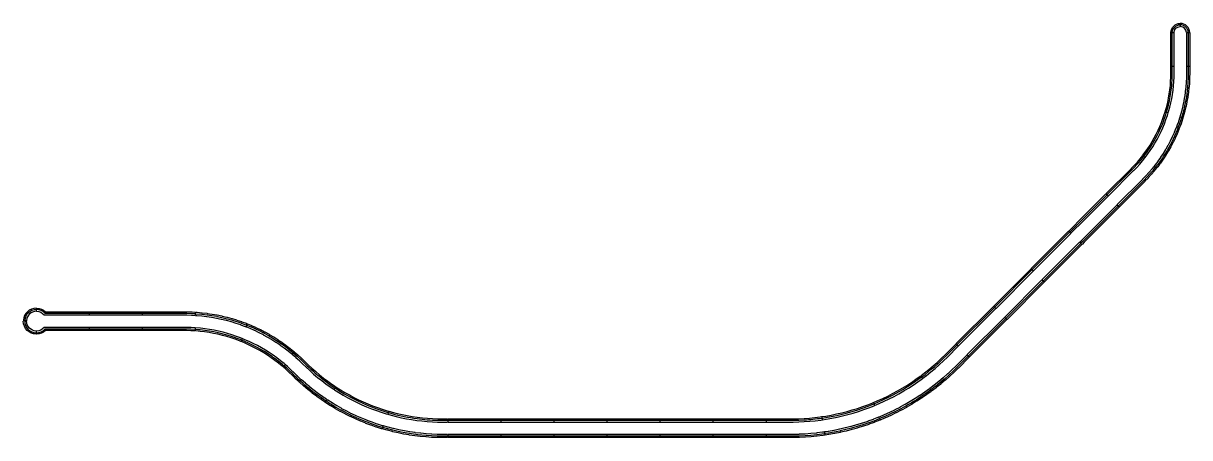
# Model space of a CAD drawing. Extents: x -0.4 to 32.6, y -3.3 to 8.4.
import ezdxf

# ---------------------------------------------------------------- set-up
doc = ezdxf.new("R2010")
doc.units = 0
doc.layers.get('0').update_dxf_attribs({"color": 1})

# ---------------------------------------------------------------- blocks, each defined once
blk = doc.blocks.new('切割線-FINAL')
at = {"color": 1}
for p, q in [((32.366, 8.416), (32.366, 8.326)), ((30.272, 3.605), (30.983, 4.315)), ((30.301, 3.576), (31.016, 4.292)), ((30.336, 3.541), (31.047, 4.252)), ((29.639, 2.971), (30.265, 3.598)), ((29.645, 2.921), (30.294, 3.569)), ((29.645, 2.85), (30.329, 3.534)), ((29.314, 2.59), (29.645, 2.921)), ((29.639, 2.348), (29.523, 2.233)), ((29.516, 2.226), (28.463, 1.172)), ((29.551, 2.191), (28.497, 1.137)), ((29.58, 2.162), (28.526, 1.108)), ((29.613, 2.252), (29.558, 2.198)), ((29.645, 2.227), (29.587, 2.169)), ((29.645, 2.284), (29.622, 2.261)), ((28.455, 1.165), (27.402, 0.111)), ((28.49, 1.13), (27.436, 0.077)), ((28.519, 1.101), (27.466, 0.048)), ((-0.358, 0.016), (-0.267, 0.015)), ((27.395, 0.104), (26.341, -0.949)), ((27.429, 0.07), (26.375, -0.983)), ((27.458, 0.041), (26.405, -1.013)), ((26.334, -0.956), (26.025, -1.265)), ((26.368, -0.991), (25.939, -1.419)), ((26.398, -1.02), (26.089, -1.329)), ((14.639, -2.765), (14.644, -2.765)), ((14.639, -2.855), (14.644, -2.855)), ((14.654, -2.765), (16.144, -2.765)), ((14.654, -2.804), (16.144, -2.804)), ((14.654, -2.855), (16.144, -2.855)), ((16.154, -2.765), (17.644, -2.765)), ((16.154, -2.804), (17.644, -2.804)), ((16.154, -2.855), (17.644, -2.855)), ((17.654, -2.765), (19.144, -2.765)), ((17.654, -2.804), (19.144, -2.805)), ((17.654, -2.855), (19.144, -2.855)), ((19.154, -2.765), (20.644, -2.765)), ((19.154, -2.805), (20.644, -2.805)), ((19.154, -2.855), (20.644, -2.855)), ((20.654, -2.765), (21.34, -2.765)), ((20.654, -2.805), (21.417, -2.805)), ((20.654, -2.855), (21.34, -2.855)), ((11.644, -3.254), (11.346, -3.254)), ((11.644, -3.206), (11.507, -3.206)), ((11.644, -3.296), (11.508, -3.296)), ((13.144, -3.206), (11.654, -3.206)), ((13.144, -3.254), (11.654, -3.254)), ((13.144, -3.296), (11.654, -3.296)), ((14.639, -3.206), (13.154, -3.206)), ((14.644, -3.254), (13.154, -3.254)), ((14.639, -3.296), (13.154, -3.296))]:
    blk.add_line(p, q, dxfattribs=at)
at = {"color": 1, "linetype": 'Continuous'}
for p, q in [((32.191, 8.151), (32.101, 8.151)), ((32.632, 8.151), (32.542, 8.151)), ((32.101, 7.203), (32.191, 7.203)), ((32.542, 7.203), (32.632, 7.203)), ((31.941, 5.921), (32.026, 5.89)), ((32.356, 5.771), (32.441, 5.741)), ((31.307, 4.684), (31.371, 4.62)), ((31.621, 4.371), (31.685, 4.307)), ((30.269, 3.601), (30.332, 3.538)), ((30.58, 3.29), (30.644, 3.226)), ((29.208, 2.541), (29.272, 2.477)), ((29.309, 2.585), (29.304, 2.58)), ((29.314, 2.59), (29.309, 2.585)), ((29.52, 2.229), (29.583, 2.165)), ((29.617, 2.257), (29.613, 2.252)), ((29.622, 2.261), (29.617, 2.257)), ((28.147, 1.48), (28.211, 1.416)), ((28.459, 1.168), (28.523, 1.105)), ((0.012, 0.276), (0.012, 0.366)), ((27.087, 0.419), (27.15, 0.356)), ((1.512, 0.172), (1.512, 0.262)), ((3.012, 0.172), (3.012, 0.262)), ((4.512, 0.161), (4.512, 0.251)), ((27.398, 0.108), (27.462, 0.044)), ((0.012, -0.372), (0.012, -0.282)), ((1.512, -0.268), (1.512, -0.178)), ((3.012, -0.268), (3.012, -0.178)), ((4.512, -0.28), (4.512, -0.19)), ((5.976, -0.077), (5.946, -0.162)), ((5.83, -0.493), (5.8, -0.578)), ((26.026, -0.641), (26.09, -0.705)), ((7.29, -0.856), (7.24, -0.931)), ((26.338, -0.953), (26.401, -1.017)), ((7.044, -1.225), (6.994, -1.301)), ((25.029, -1.545), (25.079, -1.62)), ((8.479, -1.857), (8.426, -1.93)), ((25.276, -1.91), (25.326, -1.985)), ((8.22, -2.214), (8.168, -2.287)), ((23.685, -2.303), (23.717, -2.388)), ((9.983, -2.55), (9.951, -2.634)), ((9.824, -2.963), (9.792, -3.047)), ((11.649, -2.765), (11.649, -2.855)), ((13.149, -2.765), (13.149, -2.855)), ((14.649, -2.765), (14.649, -2.855)), ((16.149, -2.765), (16.149, -2.855)), ((17.649, -2.765), (17.649, -2.855)), ((19.149, -2.765), (19.149, -2.855)), ((20.649, -2.765), (20.649, -2.855)), ((22.225, -2.701), (22.24, -2.79)), ((23.841, -2.716), (23.873, -2.8)), ((11.649, -3.206), (11.649, -3.296)), ((13.149, -3.206), (13.149, -3.296)), ((14.649, -3.206), (14.649, -3.296)), ((16.149, -3.206), (16.149, -3.296)), ((17.649, -3.206), (17.649, -3.296)), ((19.149, -3.206), (19.149, -3.296)), ((20.649, -3.206), (20.649, -3.296)), ((22.301, -3.135), (22.317, -3.224))]:
    blk.add_line(p, q, dxfattribs=at)
at = {"color": 1}
for points in [[(32.101, 8.156, -0.404982), (32.363, 8.416)], [(32.141, 8.156, -0.403382), (32.363, 8.376)], [(32.191, 8.156, -0.400975), (32.364, 8.326)], [(32.101, 7.208), (32.101, 8.014, -0.003548), (32.101, 8.017), (32.101, 8.146)], [(32.191, 7.208), (32.191, 8.014, -0.004004), (32.191, 8.016), (32.191, 8.146)], [(32.542, 8.146), (32.542, 8.016, -0.004008), (32.542, 8.014), (32.542, 7.208)], [(32.632, 8.146), (32.632, 8.017, -0.003541), (32.632, 8.014), (32.632, 7.208)], [(31.98, 5.912, 0.032958), (32.094, 6.414), (32.125, 6.654), (32.14, 6.895), (32.14, 7.198)], [(32.542, 7.198), (32.542, 7.015, -0.005003), (32.542, 7.012), (32.54, 6.885, -0.009267), (32.54, 6.879), (32.534, 6.752, -0.008432), (32.534, 6.746), (32.524, 6.618, -0.009683), (32.523, 6.612), (32.509, 6.486, -0.008129), (32.508, 6.48), (32.491, 6.354, -0.009735), (32.49, 6.348), (32.467, 6.222, -0.008905), (32.466, 6.216), (32.44, 6.091, -0.008396), (32.439, 6.086), (32.41, 5.962, -0.009646), (32.408, 5.956), (32.374, 5.832, -0.008754), (32.373, 5.827), (32.357, 5.776)], [(32.59, 7.198), (32.59, 6.876), (32.574, 6.615, -0.009467), (32.573, 6.607), (32.539, 6.339), (32.49, 6.081, -0.008369), (32.488, 6.074), (32.456, 5.943, -0.010737), (32.404, 5.759, -0.010737)], [(32.632, 7.198), (32.632, 7.016, -0.004575), (32.632, 7.012), (32.63, 6.884, -0.009608), (32.63, 6.874), (32.624, 6.747, -0.007935), (32.623, 6.739), (32.613, 6.612, -0.009642), (32.612, 6.602), (32.598, 6.475, -0.007926), (32.597, 6.467), (32.58, 6.342, -0.009613), (32.578, 6.332), (32.556, 6.206, -0.008946), (32.554, 6.197), (32.529, 6.074, -0.008575), (32.527, 6.065), (32.497, 5.941, -0.008915), (32.495, 5.932), (32.461, 5.809, -0.008291), (32.459, 5.8), (32.442, 5.746)], [(31.339, 4.66, 0.038988), (31.666, 5.16, 0.05162), (31.977, 5.903)], [(32.354, 5.767), (32.335, 5.705, -0.008526), (32.334, 5.699), (32.293, 5.579, -0.00956), (32.29, 5.573), (32.246, 5.454, -0.009037), (32.243, 5.449), (32.195, 5.33, -0.009054), (32.192, 5.325), (32.14, 5.209, -0.008381), (32.138, 5.204), (32.082, 5.089, -0.009482), (32.079, 5.083), (32.019, 4.97, -0.008388), (32.016, 4.965), (31.953, 4.855, -0.008742), (31.95, 4.85), (31.884, 4.741, -0.009957), (31.88, 4.735), (31.811, 4.63, -0.009155), (31.808, 4.625), (31.734, 4.52, -0.009152), (31.731, 4.515), (31.654, 4.413, -0.008934), (31.651, 4.408), (31.624, 4.375)], [(32.401, 5.75, -0.041918), (32.123, 5.06), (31.993, 4.823), (31.927, 4.715, -0.026411), (31.66, 4.339, -0.026411)], [(32.439, 5.736), (32.421, 5.678, -0.008571), (32.419, 5.67), (32.378, 5.551, -0.009264), (32.375, 5.542), (32.33, 5.422, -0.008818), (32.326, 5.413), (32.278, 5.297, -0.009381), (32.274, 5.288), (32.222, 5.171, -0.008665), (32.218, 5.163), (32.163, 5.05, -0.009345), (32.158, 5.041), (32.099, 4.929, -0.008253), (32.095, 4.921), (32.031, 4.81, -0.008784), (32.027, 4.802), (31.961, 4.695, -0.00921), (31.956, 4.686), (31.886, 4.58), (31.885, 4.579, -0.006946), (31.881, 4.573), (31.808, 4.468, -0.009193), (31.802, 4.46), (31.727, 4.359, -0.009045), (31.721, 4.352), (31.688, 4.31)], [(31.016, 4.292), (31.182, 4.469), (31.26, 4.56, 0.007599), (31.333, 4.652, 0.007599)], [(31.618, 4.367), (31.571, 4.309, -0.008639), (31.568, 4.304), (31.485, 4.207, -0.009533), (31.481, 4.202), (31.395, 4.108, -0.008707), (31.391, 4.104), (31.302, 4.012, -0.005398), (31.3, 4.009), (31.295, 4.004), (30.584, 3.293)], [(31.653, 4.331, -0.01208), (31.518, 4.169), (31.339, 3.977, -0.005272), (31.336, 3.974), (30.619, 3.258)], [(31.682, 4.303), (31.641, 4.252, -0.008331), (31.636, 4.245), (31.554, 4.149, -0.009349), (31.547, 4.142), (31.461, 4.047, -0.008578), (31.455, 4.041), (31.367, 3.95, -0.005479), (31.364, 3.946), (31.358, 3.94), (31.358, 3.94), (30.647, 3.23)], [(0.017, 0.366, -0.191348), (0.269, 0.262), (1.507, 0.262)], [(0.017, 0.276, -0.222276), (0.229, 0.172), (1.507, 0.172)], [(3.017, 0.262), (4.197, 0.262, -0.003577), (4.2, 0.262), (4.26, 0.262, -0.006166), (4.266, 0.262), (4.401, 0.258, -0.008886), (4.41, 0.257), (4.417, 0.257), (4.418, 0.257), (4.507, 0.252)], [(3.017, 0.172), (4.197, 0.172, -0.004144), (4.199, 0.172), (4.26, 0.172, -0.006564), (4.264, 0.172), (4.398, 0.168, -0.009219), (4.404, 0.168), (4.412, 0.167), (4.413, 0.167), (4.507, 0.161)], [(4.517, 0.251), (4.553, 0.249, -0.007826), (4.561, 0.248), (4.695, 0.236, -0.008703), (4.704, 0.235), (4.838, 0.22, -0.0081), (4.846, 0.218), (4.979, 0.198, -0.007951), (4.987, 0.197), (5.12, 0.173, -0.008464), (5.129, 0.172), (5.26, 0.144, -0.008765), (5.269, 0.142), (5.4, 0.11, -0.00833), (5.409, 0.108), (5.537, 0.073, -0.009163), (5.546, 0.07), (5.675, 0.031, -0.008393), (5.684, 0.028), (5.81, -0.015, -0.008108), (5.818, -0.018), (5.944, -0.064, -0.008737), (5.953, -0.068), (5.971, -0.075)], [(4.517, 0.209), (4.692, 0.197, -0.008508), (4.699, 0.196), (4.84, 0.179), (5.113, 0.134, -0.00832), (5.12, 0.133), (5.259, 0.103), (5.534, 0.032), (5.797, -0.053, -0.008156), (5.804, -0.055), (5.938, -0.105, -0.001146), (5.958, -0.113)], [(4.517, 0.161), (4.548, 0.159, -0.008392), (4.553, 0.159), (4.687, 0.147, -0.00818), (4.693, 0.146), (4.827, 0.13, -0.008576), (4.833, 0.129), (4.966, 0.109, -0.008449), (4.971, 0.109), (5.104, 0.085, -0.008688), (5.11, 0.084), (5.242, 0.056, -0.008194), (5.247, 0.055), (5.379, 0.023, -0.007798), (5.384, 0.021), (5.514, -0.014, -0.008743), (5.52, -0.016), (5.649, -0.055, -0.008571), (5.654, -0.057), (5.781, -0.1, -0.008351), (5.787, -0.102), (5.914, -0.149, -0.009051), (5.919, -0.151), (5.941, -0.16)], [(0.007, -0.372, -0.410259), (-0.358, -0.003)], [(0.007, -0.282, -0.408987), (-0.268, -0.003)], [(1.507, -0.178), (0.229, -0.178, -0.222281), (0.017, -0.282)], [(1.507, -0.268), (0.269, -0.268, -0.191343), (0.017, -0.372)], [(5.809, -0.539), (5.771, -0.523), (5.528, -0.437), (5.405, -0.4), (5.155, -0.335), (5.031, -0.309, 0.029695), (4.52, -0.241), (4.517, -0.24)], [(5.951, -0.164), (6.044, -0.202, -0.00856), (6.049, -0.204), (6.173, -0.259, -0.0091), (6.178, -0.261), (6.299, -0.319, -0.009283), (6.305, -0.321), (6.425, -0.383, -0.008235), (6.43, -0.386), (6.548, -0.451, -0.008469), (6.553, -0.454), (6.669, -0.522, -0.008371), (6.674, -0.525), (6.788, -0.597, -0.00804), (6.792, -0.6), (6.904, -0.676, -0.008964), (6.909, -0.679), (7.018, -0.757, -0.008783), (7.023, -0.761), (7.131, -0.843, -0.008188), (7.135, -0.846), (7.236, -0.928)], [(5.967, -0.116, -0.027963), (6.453, -0.342), (6.578, -0.41), (6.701, -0.483), (6.938, -0.638), (7.054, -0.721), (7.263, -0.886)], [(5.98, -0.079), (6.078, -0.119, -0.007983), (6.086, -0.122), (6.209, -0.176, -0.008545), (6.217, -0.18), (6.338, -0.238, -0.008261), (6.346, -0.241), (6.466, -0.303, -0.007988), (6.473, -0.307), (6.591, -0.372, -0.008526), (6.598, -0.376), (6.715, -0.445, -0.009077), (6.723, -0.45), (6.836, -0.522, -0.0075), (6.843, -0.526), (6.954, -0.6, -0.008896), (6.961, -0.606), (7.071, -0.685, -0.008036), (7.078, -0.69), (7.185, -0.771, -0.007931), (7.191, -0.776), (7.286, -0.853)], [(7.012, -1.264, 0.024212), (6.678, -1.006), (6.462, -0.865), (6.238, -0.738), (6.008, -0.624), (5.818, -0.543)], [(7.243, -0.934, -0.001427), (7.244, -0.935), (7.346, -1.023, -0.008745), (7.35, -1.027), (7.45, -1.118, -0.008555), (7.454, -1.122), (7.551, -1.216), (7.552, -1.216), (7.635, -1.298), (7.743, -1.399), (7.853, -1.497), (7.966, -1.592), (8.082, -1.684), (8.199, -1.772), (8.319, -1.858), (8.422, -1.927)], [(7.271, -0.893), (7.277, -0.897), (7.385, -0.99), (7.489, -1.086), (7.67, -1.262, 0.02644), (8.113, -1.644), (8.348, -1.817), (8.452, -1.885)], [(7.293, -0.859), (7.296, -0.861, -0.008715), (7.303, -0.867), (7.405, -0.955, -0.008442), (7.412, -0.961), (7.51, -1.051, -0.008566), (7.517, -1.057), (7.614, -1.151), (7.615, -1.153), (7.697, -1.233), (7.804, -1.333), (7.912, -1.429), (8.023, -1.522), (8.137, -1.612), (8.253, -1.7), (8.371, -1.784), (8.474, -1.854)], [(25.055, -1.575, 0.036803), (25.743, -0.981), (26.051, -0.673)], [(8.163, -2.284), (8.072, -2.222, -0.007825), (8.065, -2.218), (7.942, -2.129, -0.006772), (7.936, -2.125), (7.815, -2.034, -0.007946), (7.808, -2.029), (7.691, -1.935, -0.007155), (7.685, -1.931), (7.568, -1.833, -0.007284), (7.563, -1.828), (7.449, -1.727, -0.00778), (7.443, -1.722), (7.333, -1.619, -0.00652), (7.328, -1.614), (7.244, -1.532), (7.15, -1.44), (7.056, -1.354), (6.998, -1.304)], [(8.187, -2.252, -0.011607), (7.96, -2.093), (7.833, -1.998), (7.715, -1.904, -0.025104), (7.272, -1.503, 0.019623), (7.02, -1.27, 0.019623)], [(8.216, -2.211), (8.121, -2.147, -0.008362), (8.117, -2.144), (7.994, -2.057, -0.00771), (7.99, -2.054), (7.869, -1.962, -0.008476), (7.864, -1.959), (7.747, -1.865, -0.008123), (7.743, -1.862), (7.626, -1.764, -0.00825), (7.622, -1.76), (7.509, -1.66, -0.007572), (7.505, -1.657), (7.394, -1.553, -0.007088), (7.391, -1.55), (7.307, -1.467), (7.212, -1.375), (7.116, -1.287), (7.048, -1.229)], [(26.025, -1.265, -0.004351), (26.024, -1.267), (25.909, -1.379, -0.007923), (25.905, -1.383), (25.787, -1.492, -0.007554), (25.784, -1.495), (25.663, -1.601, -0.006821), (25.66, -1.604), (25.537, -1.707, -0.006922), (25.534, -1.71), (25.408, -1.811, -0.007531), (25.404, -1.814), (25.28, -1.907)], [(23.704, -2.337), (23.83, -2.286), (24.111, -2.155), (24.249, -2.084), (24.52, -1.932), (24.783, -1.767), (25.037, -1.589, 0.000526), (25.047, -1.581)], [(25.939, -1.419), (25.696, -1.639, -0.007345), (25.692, -1.643), (25.439, -1.85, -0.007735), (25.434, -1.854), (25.307, -1.947)], [(26.089, -1.329, -0.004037), (26.087, -1.331), (25.972, -1.444, -0.007193), (25.966, -1.449), (25.849, -1.557, -0.007419), (25.844, -1.562), (25.723, -1.669, -0.00742), (25.717, -1.674), (25.596, -1.776, -0.00736), (25.59, -1.781), (25.464, -1.881, -0.007679), (25.458, -1.886), (25.331, -1.982, -0.0008), (25.33, -1.982, -0.0008)], [(25.272, -1.913), (25.143, -2.006, -0.007504), (25.139, -2.009), (25.006, -2.1, -0.007897), (25.001, -2.103), (24.867, -2.19, -0.006785), (24.863, -2.192), (24.726, -2.276, -0.007515), (24.722, -2.278), (24.583, -2.358, -0.007503), (24.579, -2.361), (24.438, -2.437, -0.007798), (24.434, -2.44), (24.291, -2.513, -0.00722), (24.287, -2.515), (24.142, -2.584, -0.0069), (24.138, -2.586), (23.992, -2.653, -0.008035), (23.987, -2.655), (23.846, -2.714)], [(25.299, -1.953), (25.166, -2.051), (25.029, -2.145), (24.894, -2.232, -0.025447), (24.308, -2.56), (24.012, -2.698, -0.007641), (24.006, -2.701), (23.863, -2.759)], [(9.787, -3.046), (9.785, -3.045, -0.008083), (9.777, -3.043), (9.633, -2.998, -0.007602), (9.626, -2.995), (9.482, -2.946, -0.00753), (9.475, -2.943), (9.334, -2.891, -0.007069), (9.327, -2.888), (9.186, -2.832, -0.007593), (9.179, -2.829), (9.04, -2.768, -0.007329), (9.033, -2.765), (8.896, -2.702, -0.007775), (8.889, -2.698), (8.753, -2.631, -0.007519), (8.747, -2.627), (8.612, -2.556, -0.006734), (8.606, -2.553), (8.474, -2.478, -0.00786), (8.467, -2.474), (8.338, -2.397, -0.007806), (8.331, -2.393), (8.203, -2.311, -0.007585), (8.197, -2.306), (8.172, -2.29)], [(9.801, -3.008), (9.79, -3.005), (9.639, -2.957), (9.489, -2.906), (9.195, -2.792), (8.913, -2.665, -0.007544), (8.907, -2.663), (8.631, -2.521, -0.006724), (8.626, -2.518), (8.494, -2.443, -0.014764), (8.195, -2.258, -0.014764)], [(9.819, -2.961), (9.81, -2.958, -0.00789), (9.805, -2.957), (9.66, -2.912, -0.008013), (9.655, -2.91), (9.512, -2.861, -0.008194), (9.506, -2.859), (9.366, -2.807, -0.008007), (9.361, -2.805), (9.219, -2.748, -0.008226), (9.214, -2.746), (9.076, -2.686, -0.007202), (9.071, -2.684), (8.934, -2.62, -0.007943), (8.929, -2.618), (8.793, -2.55, -0.007708), (8.789, -2.548), (8.655, -2.477, -0.007794), (8.651, -2.474), (8.518, -2.4, -0.008289), (8.513, -2.397), (8.384, -2.319, -0.007931), (8.379, -2.316), (8.252, -2.235, -0.008022), (8.248, -2.232), (8.225, -2.217)], [(25.322, -1.988), (25.195, -2.08, -0.007122), (25.189, -2.084), (25.057, -2.174, -0.007709), (25.051, -2.178), (24.916, -2.265, -0.007384), (24.909, -2.269), (24.773, -2.352, -0.006934), (24.767, -2.356), (24.629, -2.436, -0.007295), (24.622, -2.44), (24.481, -2.517, -0.006966), (24.475, -2.52), (24.332, -2.593, -0.007074), (24.325, -2.596), (24.181, -2.666, -0.006585), (24.175, -2.668), (24.029, -2.735, -0.007893), (24.021, -2.738), (23.878, -2.798)], [(9.974, -2.589), (10.062, -2.614, 0.033485), (10.778, -2.757, 0.026277), (11.361, -2.804), (11.644, -2.804)], [(22.237, -2.741, 0.016806), (22.65, -2.666), (22.951, -2.593), (23.249, -2.506), (23.542, -2.403), (23.694, -2.341)], [(11.507, -3.206, -0.004526), (11.504, -3.206), (11.354, -3.204, -0.008351), (11.348, -3.204), (11.196, -3.198, -0.007955), (11.191, -3.198), (11.04, -3.187, -0.007449), (11.035, -3.187), (10.884, -3.173, -0.007898), (10.879, -3.173), (10.728, -3.155, -0.007564), (10.724, -3.154), (10.573, -3.132, -0.008179), (10.568, -3.131), (10.419, -3.106, -0.007972), (10.414, -3.105), (10.265, -3.075, -0.007623), (10.26, -3.074), (10.112, -3.04, -0.008273), (10.107, -3.039), (9.961, -3.001, -0.007264), (9.956, -3), (9.829, -2.964)], [(21.417, -2.805), (21.573, -2.801), (21.727, -2.793, 0.020137), (22.227, -2.742, 0.020137)], [(23.837, -2.718, -0.003342), (23.835, -2.719), (23.686, -2.777, -0.007656), (23.681, -2.779), (23.531, -2.833, -0.007568), (23.526, -2.835), (23.374, -2.886, -0.007512), (23.369, -2.888), (23.215, -2.935, -0.006893), (23.211, -2.936), (23.057, -2.98, -0.007871), (23.052, -2.981), (22.896, -3.021, -0.007023), (22.892, -3.022), (22.737, -3.057, -0.008209), (22.731, -3.058), (22.573, -3.09, -0.007904), (22.568, -3.091), (22.412, -3.119, -0.008105), (22.406, -3.12), (22.306, -3.135)], [(23.854, -2.763), (23.698, -2.826), (23.389, -2.934, -0.007307), (23.384, -2.936), (23.064, -3.03), (22.747, -3.106, -0.00711), (22.741, -3.108), (22.42, -3.168, -0.007429), (22.413, -3.169), (22.315, -3.183)], [(23.868, -2.802, -0.000139), (23.868, -2.802), (23.719, -2.861, -0.007862), (23.712, -2.863), (23.561, -2.918, -0.006812), (23.554, -2.921), (23.402, -2.972, -0.00725), (23.395, -2.974), (23.243, -3.021, -0.006764), (23.236, -3.023), (23.081, -3.066, -0.00788), (23.074, -3.069), (22.92, -3.108, -0.007449), (22.912, -3.109), (22.756, -3.145, -0.007247), (22.749, -3.147), (22.591, -3.178, -0.006778), (22.585, -3.18), (22.426, -3.208, -0.00762), (22.419, -3.209), (22.322, -3.223)], [(11.508, -3.296, -0.004176), (11.504, -3.296), (11.352, -3.294, -0.007932), (11.344, -3.294), (11.193, -3.288, -0.007643), (11.185, -3.287), (11.033, -3.277, -0.007322), (11.026, -3.277), (10.875, -3.263, -0.007661), (10.868, -3.262), (10.718, -3.244, -0.007463), (10.711, -3.243), (10.56, -3.221, -0.007548), (10.553, -3.22), (10.404, -3.194, -0.007687), (10.396, -3.193), (10.247, -3.163, -0.007201), (10.24, -3.161), (10.092, -3.128, -0.007707), (10.085, -3.126), (9.939, -3.088, -0.007408), (9.931, -3.087), (9.796, -3.048)], [(11.346, -3.254), (11.188, -3.248), (11.036, -3.237, -0.039825), (10.095, -3.087), (9.811, -3.01)], [(22.296, -3.136), (22.247, -3.144, -0.007225), (22.243, -3.144), (22.084, -3.164, -0.00737), (22.079, -3.165), (21.92, -3.181, -0.007298), (21.915, -3.181), (21.754, -3.193, -0.007239), (21.75, -3.193), (21.59, -3.201, -0.007368), (21.585, -3.202), (21.425, -3.205, -0.00613), (21.421, -3.205), (21.342, -3.206), (21.34, -3.206), (20.654, -3.206)], [(22.312, -3.225), (22.261, -3.232, -0.006784), (22.254, -3.233), (22.095, -3.253, -0.006972), (22.088, -3.254), (21.929, -3.27, -0.007529), (21.922, -3.271), (21.761, -3.283, -0.00702), (21.754, -3.283), (21.595, -3.291, -0.007338), (21.587, -3.292), (21.427, -3.295, -0.00547), (21.422, -3.295), (21.342, -3.296), (21.34, -3.296), (20.654, -3.296)]]:
    blk.add_lwpolyline(points, format="xyb", dxfattribs=at)
for points in [[(32.14, 7.208), (32.141, 8.146)], [(32.592, 8.146), (32.59, 7.208)], [(31.942, 5.926), (31.951, 5.953), (31.982, 6.068), (32.01, 6.184), (32.034, 6.301), (32.055, 6.419), (32.071, 6.538), (32.085, 6.657), (32.094, 6.776), (32.1, 6.895), (32.101, 7.017), (32.101, 7.198)], [(32.027, 5.895), (32.037, 5.927), (32.069, 6.046), (32.098, 6.165), (32.123, 6.285), (32.144, 6.405), (32.161, 6.527), (32.174, 6.648), (32.184, 6.77), (32.19, 6.893), (32.191, 7.016), (32.191, 7.198)], [(31.31, 4.688), (31.376, 4.776), (31.444, 4.874), (31.51, 4.974), (31.572, 5.076), (31.631, 5.18), (31.687, 5.286), (31.74, 5.393), (31.789, 5.502), (31.835, 5.613), (31.877, 5.725), (31.915, 5.838), (31.939, 5.916)], [(31.374, 4.624), (31.375, 4.625), (31.449, 4.723), (31.519, 4.823), (31.586, 4.926), (31.65, 5.03), (31.71, 5.137), (31.768, 5.245), (31.821, 5.355), (31.872, 5.466), (31.918, 5.58), (31.962, 5.694), (32.001, 5.81), (32.024, 5.886)], [(30.983, 4.315), (30.983, 4.316), (30.987, 4.319), (31.071, 4.407), (31.152, 4.495), (31.229, 4.586), (31.304, 4.68)], [(31.047, 4.252), (31.047, 4.252), (31.051, 4.256), (31.137, 4.345), (31.219, 4.436), (31.299, 4.529), (31.368, 4.616)], [(29.212, 2.544), (29.639, 2.971)], [(30.577, 3.286), (29.639, 2.348)], [(30.612, 3.251), (29.645, 2.284)], [(30.64, 3.223), (29.645, 2.227)], [(29.275, 2.48), (29.645, 2.85)], [(28.151, 1.483), (29.205, 2.537)], [(28.179, 1.455), (29.233, 2.509)], [(28.215, 1.42), (29.268, 2.473)], [(29.24, 2.516), (29.304, 2.58)], [(27.09, 0.423), (28.144, 1.476)], [(27.119, 0.394), (28.172, 1.448)], [(27.154, 0.359), (28.208, 1.413)], [(26.03, -0.638), (27.083, 0.416)], [(26.058, -0.666), (27.112, 0.387)], [(26.093, -0.702), (27.147, 0.352)], [(0.253, 0.222), (1.507, 0.222)], [(1.517, 0.262), (3.007, 0.262)], [(1.517, 0.222), (3.007, 0.222)], [(1.517, 0.172), (3.007, 0.172)], [(3.017, 0.222), (4.265, 0.222), (4.408, 0.218), (4.507, 0.21)], [(1.507, -0.228), (0.253, -0.228)], [(3.007, -0.178), (1.517, -0.178)], [(3.007, -0.228), (1.517, -0.228)], [(3.007, -0.268), (1.517, -0.268)], [(4.507, -0.19), (4.391, -0.183), (4.391, -0.183), (4.386, -0.182), (4.255, -0.179), (4.196, -0.178), (3.017, -0.178)], [(4.507, -0.24), (4.383, -0.232), (4.196, -0.228), (3.017, -0.228)], [(4.507, -0.28), (4.386, -0.273), (4.385, -0.273), (4.382, -0.272), (4.254, -0.269), (4.196, -0.268), (3.017, -0.268)], [(5.826, -0.491), (5.789, -0.477), (5.667, -0.432), (5.544, -0.39), (5.42, -0.352), (5.294, -0.317), (5.167, -0.287), (5.04, -0.26), (4.912, -0.237), (4.783, -0.218), (4.654, -0.202), (4.524, -0.191), (4.517, -0.19)], [(5.796, -0.577), (5.757, -0.561), (5.637, -0.516), (5.516, -0.475), (5.395, -0.438), (5.272, -0.405), (5.147, -0.374), (5.023, -0.348), (4.897, -0.326), (4.771, -0.307), (4.645, -0.292), (4.518, -0.28), (4.517, -0.28)], [(6.99, -1.298), (6.959, -1.271), (6.86, -1.191), (6.759, -1.113), (6.655, -1.039), (6.549, -0.968), (6.442, -0.9), (6.332, -0.835), (6.22, -0.773), (6.107, -0.715), (5.992, -0.66), (5.875, -0.609), (5.805, -0.58)], [(7.04, -1.222), (7.017, -1.202), (6.916, -1.12), (6.812, -1.041), (6.707, -0.965), (6.599, -0.892), (6.489, -0.823), (6.377, -0.757), (6.263, -0.694), (6.147, -0.634), (6.029, -0.578), (5.91, -0.526), (5.835, -0.495)], [(25.033, -1.542), (25.136, -1.464), (25.256, -1.368), (25.374, -1.269), (25.49, -1.167), (25.603, -1.062), (25.715, -0.953), (26.023, -0.645)], [(25.083, -1.617), (25.191, -1.535), (25.313, -1.438), (25.433, -1.337), (25.551, -1.233), (25.665, -1.127), (25.778, -1.017), (26.086, -0.709)], [(23.69, -2.301), (23.813, -2.25), (23.954, -2.186), (24.093, -2.119), (24.23, -2.049), (24.365, -1.975), (24.499, -1.898), (24.631, -1.818), (24.76, -1.734), (24.887, -1.647), (25.013, -1.557), (25.025, -1.548)], [(23.722, -2.386), (23.849, -2.332), (23.992, -2.268), (24.133, -2.2), (24.272, -2.129), (24.409, -2.054), (24.545, -1.975), (24.679, -1.894), (24.81, -1.809), (24.939, -1.721), (25.066, -1.63), (25.075, -1.623)], [(8.43, -1.933), (8.442, -1.941), (8.566, -2.02), (8.692, -2.096), (8.821, -2.168), (8.951, -2.237), (9.083, -2.303), (9.217, -2.365), (9.352, -2.424), (9.489, -2.479), (9.627, -2.53), (9.767, -2.578), (9.907, -2.622), (9.946, -2.633)], [(8.46, -1.891), (8.593, -1.978), (8.718, -2.053), (8.975, -2.193), (9.105, -2.258), (9.372, -2.378), (9.645, -2.483), (9.922, -2.574), (9.964, -2.586)], [(8.483, -1.86), (8.491, -1.865), (8.614, -1.943), (8.738, -2.018), (8.864, -2.089), (8.993, -2.157), (9.122, -2.222), (9.254, -2.283), (9.387, -2.341), (9.522, -2.395), (9.658, -2.445), (9.795, -2.492), (9.933, -2.536), (9.978, -2.548)], [(22.23, -2.701), (22.338, -2.685), (22.49, -2.658), (22.641, -2.627), (22.791, -2.593), (22.94, -2.555), (23.089, -2.513), (23.236, -2.468), (23.383, -2.419), (23.528, -2.366), (23.671, -2.309), (23.681, -2.305)], [(9.956, -2.635), (10.049, -2.662), (10.192, -2.699), (10.336, -2.732), (10.481, -2.761), (10.626, -2.786), (10.772, -2.807), (10.918, -2.824), (11.065, -2.838), (11.212, -2.848), (11.36, -2.854), (11.508, -2.855), (11.644, -2.855)], [(9.988, -2.551), (10.073, -2.575), (10.213, -2.611), (10.355, -2.643), (10.497, -2.672), (10.64, -2.697), (10.784, -2.718), (10.928, -2.735), (11.072, -2.748), (11.217, -2.758), (11.362, -2.764), (11.509, -2.765), (11.644, -2.765)], [(22.245, -2.789), (22.352, -2.773), (22.506, -2.746), (22.66, -2.715), (22.812, -2.68), (22.964, -2.642), (23.114, -2.599), (23.264, -2.553), (23.413, -2.503), (23.559, -2.45), (23.705, -2.393), (23.713, -2.39)], [(11.654, -2.765), (13.144, -2.765)], [(11.654, -2.804), (13.144, -2.804)], [(11.654, -2.855), (13.144, -2.855)], [(13.154, -2.765), (14.639, -2.765)], [(13.154, -2.804), (14.644, -2.804)], [(13.154, -2.855), (14.639, -2.855)], [(21.34, -2.765), (21.416, -2.765), (21.571, -2.761), (21.725, -2.753), (21.879, -2.742), (22.032, -2.727), (22.185, -2.707), (22.22, -2.702)], [(21.34, -2.855), (21.417, -2.855), (21.574, -2.851), (21.73, -2.843), (21.887, -2.832), (22.042, -2.816), (22.197, -2.797), (22.236, -2.791)], [(14.644, -3.206), (14.639, -3.206)], [(14.644, -3.296), (14.639, -3.296)], [(16.144, -3.206), (14.654, -3.206)], [(16.144, -3.255), (14.654, -3.254)], [(16.144, -3.296), (14.654, -3.296)], [(17.644, -3.206), (16.154, -3.206)], [(17.644, -3.255), (16.154, -3.255)], [(17.644, -3.296), (16.154, -3.296)], [(19.144, -3.206), (17.654, -3.206)], [(19.144, -3.255), (17.654, -3.255)], [(19.144, -3.296), (17.654, -3.296)], [(20.644, -3.206), (19.154, -3.206)], [(20.644, -3.255), (19.154, -3.255)], [(20.644, -3.296), (19.154, -3.296)], [(22.305, -3.184), (22.084, -3.214), (21.919, -3.231), (21.586, -3.252), (21.421, -3.255), (20.654, -3.255)]]:
    blk.add_lwpolyline(points, dxfattribs=at)
for centre, radius, start, end in [((32.367, 8.151), 0.265, 1.079, 89.8584), ((32.367, 8.151), 0.225, 1.2707, 89.6204), ((32.367, 8.151), 0.175, 1.6349, 89.3208), ((0.012, -0.003), 0.369, 90.7755, 176.2695), ((0.012, -0.003), 0.369, 177.9453, 179.9939), ((0.012, -0.003), 0.33, 177.6666, 269.1313), ((0.012, -0.003), 0.33, 90.8687, 175.9518), ((0.012, -0.003), 0.279, 177.0213, 179.9956), ((0.012, -0.003), 0.279, 91.0254, 175.482), ((0.012, -0.003), 0.33, 43.0808, 89.1313), ((0.012, -0.003), 0.33, 270.8687, 316.9191)]:
    blk.add_arc(centre, radius, start, end, dxfattribs=at)

msp = doc.modelspace()

# ---------------------------------------------------------------- block references
at = {"color": 2, "linetype": 'Continuous'}
msp.add_blockref('切割線-FINAL', (0, 0), dxfattribs=at)

doc.saveas('drawing.dxf')
